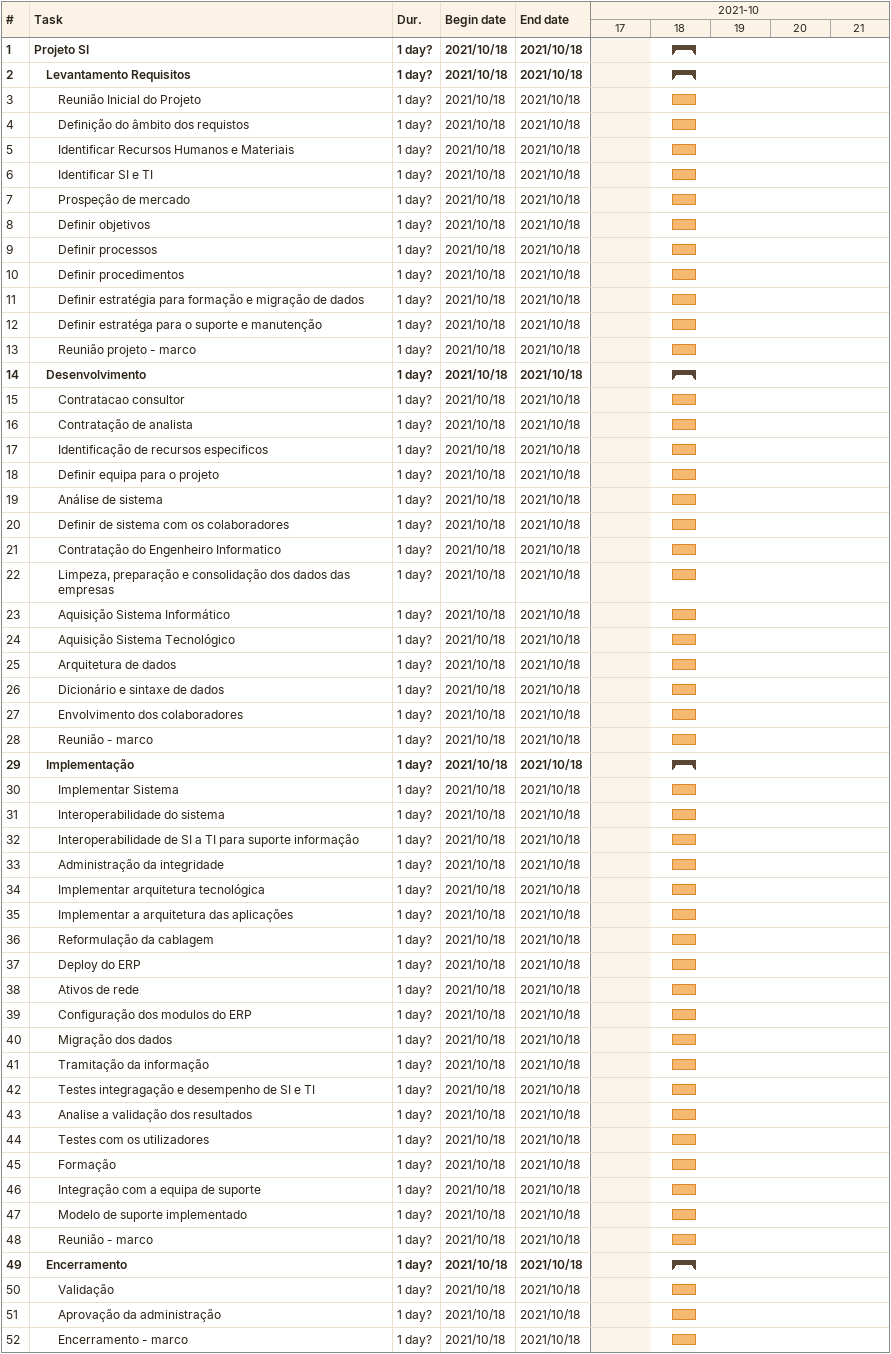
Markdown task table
| ID | Level | Task | Duration | Start | Finish |
|---|---|---|---|---|---|
| 1 | 1 | **Projeto SI** | 1d? | 2021-10-18 | 2021-10-18 |
| 2 | 2 | **Levantamento Requisitos** | 1d? | 2021-10-18 | 2021-10-18 |
| 3 | 3 | Reunião Inicial do Projeto | 1d? | 2021-10-18 | 2021-10-18 |
| 4 | 3 | Definição do âmbito dos requistos | 1d? | 2021-10-18 | 2021-10-18 |
| 5 | 3 | Identificar Recursos Humanos e Materiais | 1d? | 2021-10-18 | 2021-10-18 |
| 6 | 3 | Identificar SI e TI | 1d? | 2021-10-18 | 2021-10-18 |
| 7 | 3 | Prospeção de mercado | 1d? | 2021-10-18 | 2021-10-18 |
| 8 | 3 | Definir objetivos | 1d? | 2021-10-18 | 2021-10-18 |
| 9 | 3 | Definir processos | 1d? | 2021-10-18 | 2021-10-18 |
| 10 | 3 | Definir procedimentos | 1d? | 2021-10-18 | 2021-10-18 |
| 11 | 3 | Definir estratégia para formação e migração de dados | 1d? | 2021-10-18 | 2021-10-18 |
| 12 | 3 | Definir estratéga para o suporte e manutenção | 1d? | 2021-10-18 | 2021-10-18 |
| 13 | 3 | Reunião projeto - marco | 1d? | 2021-10-18 | 2021-10-18 |
| 14 | 2 | **Desenvolvimento** | 1d? | 2021-10-18 | 2021-10-18 |
| 15 | 3 | Contratacao consultor | 1d? | 2021-10-18 | 2021-10-18 |
| 16 | 3 | Contratação de analista | 1d? | 2021-10-18 | 2021-10-18 |
| 17 | 3 | Identificação de recursos especificos | 1d? | 2021-10-18 | 2021-10-18 |
| 18 | 3 | Definir equipa para o projeto | 1d? | 2021-10-18 | 2021-10-18 |
| 19 | 3 | Análise de sistema | 1d? | 2021-10-18 | 2021-10-18 |
| 20 | 3 | Definir de sistema com os colaboradores | 1d? | 2021-10-18 | 2021-10-18 |
| 21 | 3 | Contratação do Engenheiro Informatico | 1d? | 2021-10-18 | 2021-10-18 |
| 22 | 3 | Limpeza, preparação e consolidação dos dados das empresas | 1d? | 2021-10-18 | 2021-10-18 |
| 23 | 3 | Aquisição Sistema Informático | 1d? | 2021-10-18 | 2021-10-18 |
| 24 | 3 | Aquisição Sistema Tecnológico | 1d? | 2021-10-18 | 2021-10-18 |
| 25 | 3 | Arquitetura de dados | 1d? | 2021-10-18 | 2021-10-18 |
| 26 | 3 | Dicionário e sintaxe de dados | 1d? | 2021-10-18 | 2021-10-18 |
| 27 | 3 | Envolvimento dos colaboradores | 1d? | 2021-10-18 | 2021-10-18 |
| 28 | 3 | Reunião - marco | 1d? | 2021-10-18 | 2021-10-18 |
| 29 | 2 | **Implementação** | 1d? | 2021-10-18 | 2021-10-18 |
| 30 | 3 | Implementar Sistema | 1d? | 2021-10-18 | 2021-10-18 |
| 31 | 3 | Interoperabilidade do sistema | 1d? | 2021-10-18 | 2021-10-18 |
| 32 | 3 | Interoperabilidade de SI a TI para suporte informação | 1d? | 2021-10-18 | 2021-10-18 |
| 33 | 3 | Administração da integridade | 1d? | 2021-10-18 | 2021-10-18 |
| 34 | 3 | Implementar arquitetura tecnológica | 1d? | 2021-10-18 | 2021-10-18 |
| 35 | 3 | Implementar a arquitetura das aplicações | 1d? | 2021-10-18 | 2021-10-18 |
| 36 | 3 | Reformulação da cablagem | 1d? | 2021-10-18 | 2021-10-18 |
| 37 | 3 | Deploy do ERP | 1d? | 2021-10-18 | 2021-10-18 |
| 38 | 3 | Ativos de rede | 1d? | 2021-10-18 | 2021-10-18 |
| 39 | 3 | Configuração dos modulos do ERP | 1d? | 2021-10-18 | 2021-10-18 |
| 40 | 3 | Migração dos dados | 1d? | 2021-10-18 | 2021-10-18 |
| 41 | 3 | Tramitação da informação | 1d? | 2021-10-18 | 2021-10-18 |
| 42 | 3 | Testes integragação e desempenho de SI e TI | 1d? | 2021-10-18 | 2021-10-18 |
| 43 | 3 | Analise a validação dos resultados | 1d? | 2021-10-18 | 2021-10-18 |
| 44 | 3 | Testes com os utilizadores | 1d? | 2021-10-18 | 2021-10-18 |
| 45 | 3 | Formação | 1d? | 2021-10-18 | 2021-10-18 |
| 46 | 3 | Integração com a equipa de suporte | 1d? | 2021-10-18 | 2021-10-18 |
| 47 | 3 | Modelo de suporte implementado | 1d? | 2021-10-18 | 2021-10-18 |
| 48 | 3 | Reunião - marco | 1d? | 2021-10-18 | 2021-10-18 |
| 49 | 2 | **Encerramento** | 1d? | 2021-10-18 | 2021-10-18 |
| 50 | 3 | Validação | 1d? | 2021-10-18 | 2021-10-18 |
| 51 | 3 | Aprovação da administração | 1d? | 2021-10-18 | 2021-10-18 |
| 52 | 3 | Encerramento - marco | 1d? | 2021-10-18 | 2021-10-18 |
